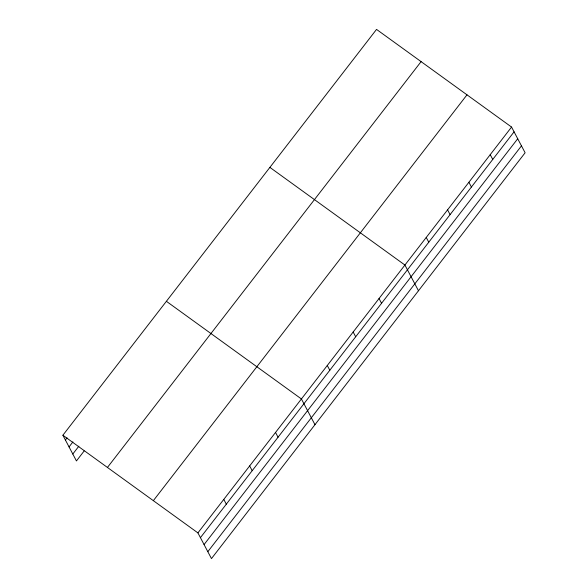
<?xml version="1.0" encoding="UTF-8"?>
<svg xmlns="http://www.w3.org/2000/svg" width="588" height="588" viewBox="0 0 588 588"><rect width="100%" height="100%" fill="white"/><g stroke="black" fill="none" stroke-linecap="round" stroke-linejoin="round"><path stroke-width="0.88" d="M62.887 435.23L376.533 29.4L511.56 127.059L525.113 152.77L211.467 558.6L197.906 532.89L62.887 435.23L76.44 460.941L84.15 450.967M65.408 440L67.054 437.869M69.046 446.909L72.905 441.926M72.802 454.032L78.858 446.196M107.442 467.453L421.089 61.63M153.35 500.66L466.997 94.83M197.906 532.89L511.56 127.059M200.427 537.66L514.074 131.837M204.073 544.569L517.719 138.746M207.821 551.691L521.468 145.861M269.892 167.382L404.919 265.041L418.472 290.751M166.389 301.306L301.416 398.965L314.97 424.676M490.23 154.659L492.744 159.429M468.901 182.251L471.422 187.028M447.571 209.85L450.092 214.627M426.241 237.442L428.762 242.219M379.04 298.52L381.561 303.298M353.168 332L355.681 336.777M327.288 365.486L329.809 370.256M275.537 432.445L278.058 437.222M249.665 465.924L252.179 470.701M223.785 499.403L226.306 504.181"/></g></svg>
